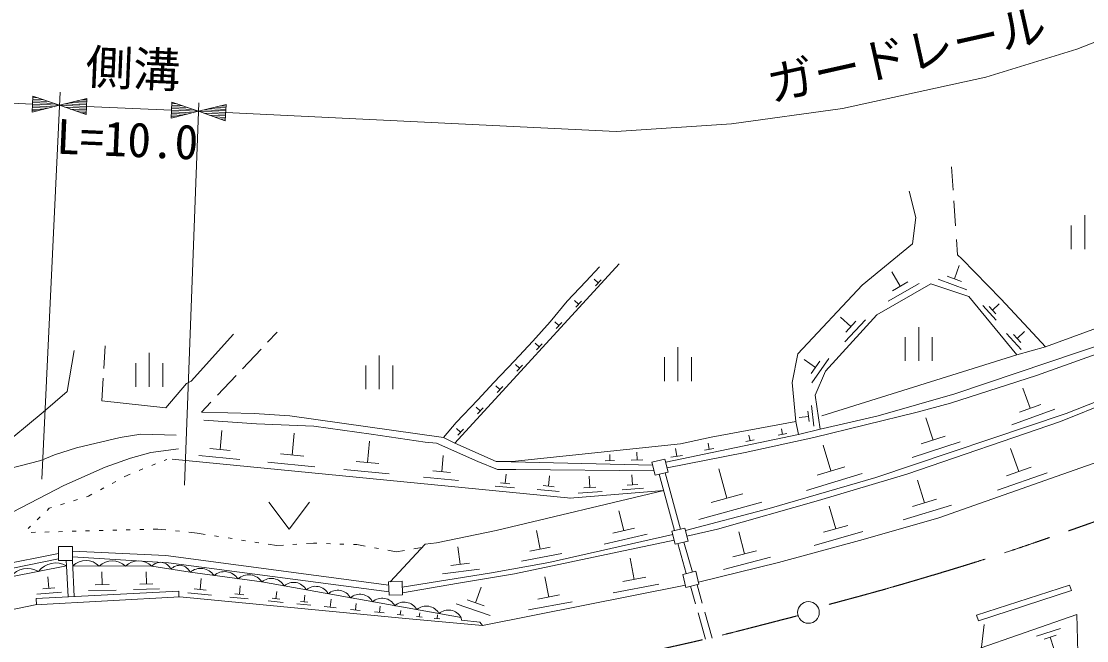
# Model space of a CAD drawing. Units: millimetres, scale not verified. Extents: x 40000 to 680000, y 20000 to 380000.
# Drawn here: x 307190 to 385838, y 273126 to 318876 of the extents above; entities that cross this region are included whole.
import ezdxf
from ezdxf.enums import TextEntityAlignment as Align

# ---------------------------------------------------------------- set-up
doc = ezdxf.new("R2010")
doc.units = ezdxf.units.MM
doc.header["$LTSCALE"] = 1000
doc.linetypes.add('CHAIN', pattern=[18.5, 12, -1.5, 3.5, -1.5])
for name, color, linetype, lineweight in [('M-BGD', 7, 'Continuous', 13), ('M-BMK', 2, 'CHAIN', 13), ('M-BMK-SRVR', 3, 'Continuous', 13), ('M-STR-HTXT', 7, 'Continuous', 13), ('M-STR-STRC', 7, 'Continuous', 13), ('M-STR-STRD', 7, 'Continuous', 13)]:
    doc.layers.add(name, color=color, linetype=linetype, lineweight=lineweight)
doc.styles.add('ＭＳ ゴシック', font='')
doc.styles.get('ＭＳ ゴシック').set_extended_font_data('MS Gothic')

msp = doc.modelspace()

# ---------------------------------------------------------------- linework, layer by layer
at = {"layer": 'M-BGD'}
for p, q in [((375852, 308127), (375972, 306412)), ((372729, 306338), (373237, 304391)), ((376028, 305607), (376157, 303766)), ((373237, 304391), (372983, 302444)), ((385695, 302046), (385695, 304546)), ((384695, 302046), (384695, 303796)), ((372983, 302444), (369258, 299396)), ((376313, 301621), (376228, 302747)), ((376624, 301343), (376313, 301621)), ((376624, 301343), (379502, 298380)), ((339201, 287712), (351331, 300971)), ((348853, 299650), (349869, 300750)), ((376075, 299859), (376435, 300847)), ((347498, 298210), (348853, 299650)), ((349779, 299557), (349478, 299833)), ((349986, 299782), (349571, 299332)), ((372068, 299309), (371454, 300378)), ((376979, 299050), (374863, 299822)), ((376604, 299666), (375546, 300052)), ((369258, 299396), (364516, 294316)), ((370358, 297194), (374338, 299480)), ((373478, 299507), (371185, 298193)), ((372642, 299637), (371495, 298980)), ((374338, 299480), (377132, 298549)), ((346228, 296686), (347498, 298210)), ((348328, 297982), (348028, 298258)), ((348535, 298207), (348120, 297757)), ((377132, 298549), (380688, 294231)), ((379502, 298380), (381534, 296178)), ((379154, 296812), (378169, 297887)), ((379123, 297278), (378630, 297816)), ((378877, 297547), (379378, 298007)), ((382804, 294824), (390848, 297787)), ((344958, 295247), (346228, 296686)), ((346877, 296408), (346577, 296684)), ((347084, 296633), (346669, 296183)), ((366548, 293046), (370358, 297194)), ((368425, 296322), (367669, 297029)), ((369508, 296827), (367990, 295208)), ((368805, 296726), (368046, 295917)), ((376116, 291352), (391643, 296614)), ((319728, 292284), (322860, 295755)), ((326078, 295924), (325376, 295180)), ((373440, 293791), (373440, 296291)), ((381012, 294644), (379930, 295824)), ((380977, 295155), (380437, 295745)), ((380707, 295450), (381257, 295955)), ((381534, 296178), (382804, 294824)), ((382127, 292707), (391816, 296167)), ((343604, 293808), (344958, 295247)), ((345426, 294833), (345126, 295109)), ((345633, 295058), (345219, 294608)), ((372440, 293791), (372440, 295541)), ((374440, 293791), (374440, 295541)), ((310584, 291522), (311092, 294570)), ((313378, 294908), (313272, 293226)), ((316635, 291884), (316635, 294384)), ((324896, 294671), (323524, 293216)), ((333618, 291700), (333618, 294200)), ((355667, 292307), (355667, 294807)), ((364516, 294316), (364093, 292199)), ((366294, 289744), (380688, 294231)), ((380688, 294231), (382804, 294824)), ((315635, 291884), (315635, 293634)), ((317635, 291884), (317635, 293634)), ((332618, 291700), (332618, 293450)), ((334618, 291700), (334618, 293450)), ((342080, 292199), (343604, 293808)), ((343975, 293258), (343675, 293534)), ((344182, 293483), (343768, 293033)), ((354667, 292307), (354667, 294057)), ((356667, 292307), (356667, 294057)), ((365819, 293314), (364982, 293895)), ((366131, 293762), (365508, 292865)), ((366801, 293961), (365555, 292167)), ((323044, 292706), (321672, 291251)), ((365786, 291268), (366548, 293046)), ((375777, 290675), (382127, 292707)), ((383905, 289320), (392964, 292944)), ((384328, 289913), (391864, 292876)), ((313229, 292527), (313124, 290844)), ((317865, 290336), (319389, 292114)), ((319389, 292114), (319728, 292284)), ((340894, 290929), (342080, 292199)), ((342524, 291684), (342224, 291960)), ((342731, 291909), (342317, 291459)), ((364093, 292199), (364363, 289309)), ((308806, 289998), (310584, 291522)), ((366158, 288739), (365786, 291268)), ((370443, 289744), (376116, 291352)), ((381664, 290291), (381118, 291778)), ((313124, 290844), (317865, 290336)), ((321191, 290742), (320490, 289998)), ((339286, 289236), (340894, 290929)), ((341073, 290109), (340773, 290385)), ((341280, 290334), (340866, 289884)), ((365518, 290486), (365699, 288981)), ((373322, 289998), (375777, 290675)), ((383491, 290238), (380305, 289070)), ((382461, 290583), (380868, 289999)), ((304403, 286357), (308806, 289998)), ((320490, 289998), (324384, 289913)), ((324384, 289913), (327009, 289744)), ((327009, 289744), (338354, 288135)), ((365308, 289697), (364605, 289612)), ((365262, 290073), (365353, 289321)), ((365702, 288135), (373322, 289998)), ((367564, 289066), (370443, 289744)), ((370274, 285172), (384328, 289913)), ((374501, 287943), (373964, 289595)), ((320659, 289405), (324554, 289151)), ((321866, 287250), (321999, 288652)), ((324554, 289151), (328787, 288982)), ((328787, 288982), (333020, 288389)), ((338354, 288135), (339286, 289236)), ((339622, 288534), (339322, 288811)), ((339829, 288759), (339415, 288309)), ((364363, 289309), (358107, 288160)), ((363382, 288362), (363300, 288780)), ((364363, 289309), (364557, 288360)), ((366158, 288739), (364557, 288360)), ((366158, 288739), (367564, 289066)), ((372560, 285426), (383905, 289320)), ((311261, 287373), (314478, 288135)), ((314478, 288135), (316002, 288389)), ((316002, 288389), (318627, 288304)), ((327182, 286840), (327336, 288463)), ((332738, 286286), (332886, 287855)), ((333020, 288389), (337000, 287796)), ((338354, 288135), (339201, 287712)), ((364557, 288360), (354760, 286317)), ((358107, 288160), (355859, 287670)), ((360622, 287034), (365702, 288135)), ((361301, 287955), (360672, 287832)), ((360986, 287894), (360904, 288313)), ((363696, 288423), (363068, 288300)), ((375386, 288230), (373615, 287656)), ((374930, 282208), (391525, 288050)), ((309652, 286865), (311261, 287373)), ((316764, 287034), (318796, 287288)), ((322617, 287179), (321115, 287322)), ((337000, 287796), (337846, 287712)), ((337846, 287712), (340894, 286357)), ((339201, 287712), (342249, 286357)), ((355859, 287670), (343434, 286357)), ((355574, 286752), (355491, 287318)), ((358325, 287327), (357636, 287192)), ((357981, 287260), (357890, 287719)), ((366957, 285665), (366377, 287576)), ((376501, 287808), (372959, 286661)), ((380830, 285617), (380222, 287322)), ((295090, 282970), (308636, 286442)), ((308636, 286442), (309652, 286865)), ((313378, 285934), (315240, 286611)), ((315240, 286611), (316764, 287034)), ((317742, 286444), (317934, 286521)), ((318325, 286533), (347752, 283648)), ((323311, 286506), (320307, 286793)), ((328856, 285978), (325377, 286310)), ((328052, 286757), (326313, 286922)), ((333578, 286206), (331898, 286366)), ((338222, 285606), (338336, 286809)), ((340894, 286357), (342334, 285764)), ((342249, 286357), (343434, 286357)), ((353798, 286083), (342318, 286357)), ((350984, 286424), (350282, 286417)), ((350633, 286420), (350627, 286888)), ((353075, 286482), (352208, 286457)), ((352642, 286470), (352625, 287048)), ((354860, 285900), (360622, 287034)), ((355999, 286815), (355150, 286690)), ((310330, 284579), (313378, 285934)), ((315886, 285696), (316165, 285808)), ((316814, 286070), (317092, 286182)), ((334355, 285454), (330994, 285774)), ((338867, 285544), (337578, 285667)), ((342334, 285764), (342573, 285774)), ((342573, 285774), (343695, 285771)), ((343695, 285771), (353899, 285663)), ((354720, 285529), (355857, 281361)), ((359280, 283656), (358685, 285830)), ((367981, 285975), (365934, 285355)), ((382918, 285536), (379263, 284236)), ((381744, 285942), (379917, 285292)), ((313906, 284744), (314170, 284886)), ((314786, 285218), (315044, 285357)), ((315044, 285357), (315237, 285435)), ((339462, 284967), (336884, 285213)), ((343266, 284724), (342555, 284792)), ((342910, 284758), (342973, 285422)), ((346118, 284541), (346191, 285307)), ((349161, 284442), (349109, 285279)), ((352310, 284634), (352252, 285368)), ((354282, 285423), (355419, 281256)), ((362400, 282886), (370274, 285172)), ((369253, 285466), (365158, 284225)), ((366040, 283478), (372560, 285426)), ((373865, 283314), (373358, 284975)), ((305927, 282293), (310330, 284579)), ((312151, 283798), (312409, 283937)), ((313026, 284269), (313290, 284412)), ((343594, 284406), (342172, 284542)), ((342249, 281277), (354612, 284214)), ((346908, 284134), (345266, 284291)), ((346529, 284502), (345708, 284580)), ((347694, 283643), (354612, 284214)), ((350080, 284139), (348287, 284028)), ((349610, 284470), (348713, 284415)), ((353121, 284381), (351548, 284258)), ((352703, 284665), (351916, 284603)), ((360445, 283973), (358115, 283338)), ((310083, 283166), (310370, 283254)), ((311040, 283458), (311327, 283546)), ((311996, 283751), (312151, 283798)), ((325470, 283367), (326970, 281367)), ((326970, 281367), (328470, 283367)), ((361864, 283359), (357204, 282089)), ((358590, 281362), (366040, 283478)), ((375862, 283143), (372301, 282060)), ((374755, 283585), (372975, 283043)), ((309088, 282751), (309258, 282914)), ((309258, 282914), (309414, 282961)), ((351658, 281256), (351302, 282730)), ((356226, 281257), (362400, 282886)), ((367309, 281390), (366828, 283058)), ((307686, 281415), (307857, 281578)), ((308364, 282061), (308581, 282268)), ((368203, 281647), (366415, 281132)), ((369342, 280600), (374930, 282208)), ((308237, 281135), (307914, 281127)), ((309237, 281161), (308937, 281153)), ((310236, 281187), (309936, 281179)), ((311236, 281213), (310936, 281205)), ((312236, 281239), (311936, 281232)), ((313235, 281265), (312935, 281258)), ((314235, 281292), (313935, 281284)), ((315235, 281318), (314935, 281310)), ((316234, 281344), (315934, 281336)), ((317257, 281370), (316934, 281362)), ((317865, 281309), (317257, 281370)), ((318860, 281209), (318561, 281239)), ((320164, 281078), (319556, 281139)), ((320771, 280982), (320164, 281078)), ((321758, 280826), (321462, 280873)), ((337846, 280346), (342249, 281277)), ((345484, 279881), (345214, 281270)), ((346144, 278906), (355276, 280974)), ((353390, 281004), (350230, 280244)), ((352448, 281446), (350868, 281066)), ((356327, 280839), (358590, 281362)), ((360582, 279542), (360159, 281164)), ((369303, 281189), (365727, 280160)), ((322746, 280670), (322450, 280717)), ((323734, 280514), (323437, 280561)), ((324722, 280359), (324425, 280405)), ((326019, 280154), (325413, 280249)), ((326543, 280188), (326019, 280154)), ((327541, 280254), (327242, 280234)), ((328764, 280334), (328240, 280300)), ((329013, 280325), (328764, 280334)), ((330012, 280291), (329712, 280301)), ((331011, 280256), (330712, 280266)), ((331960, 280223), (331711, 280231)), ((332573, 280110), (331960, 280223)), ((334426, 277478), (337000, 280261)), ((336765, 280008), (336157, 279906)), ((337000, 280261), (337846, 280346)), ((339581, 278777), (339421, 280057)), ((343604, 278060), (355378, 280552)), ((346228, 280025), (344740, 279737)), ((355648, 280293), (356271, 278083)), ((356109, 280404), (356732, 278194)), ((363077, 278906), (369342, 280600)), ((297968, 277213), (309932, 279559)), ((310963, 279737), (317865, 279414)), ((318055, 278876), (310966, 279321)), ((317865, 279414), (334318, 277233)), ((333556, 279929), (333261, 279983)), ((334858, 279690), (334245, 279802)), ((335466, 279791), (334858, 279690)), ((347087, 279574), (344111, 278997)), ((352443, 277653), (352148, 279229)), ((362501, 279299), (359025, 278395)), ((361451, 279768), (359714, 279316)), ((309935, 279163), (297784, 276724)), ((310504, 279049), (310520, 278644)), ((310520, 278644), (310642, 276362)), ((310968, 279053), (311097, 276385)), ((334339, 276733), (318055, 278876)), ((340267, 278862), (338895, 278692)), ((341910, 278144), (346144, 278906)), ((357177, 277453), (363077, 278906)), ((309220, 277002), (309155, 277843)), ((313159, 277254), (313137, 278211)), ((316426, 277316), (316406, 278207)), ((320391, 276913), (320472, 277723)), ((335315, 277082), (341910, 278144)), ((341022, 278398), (338277, 278057)), ((339455, 277382), (343604, 278060)), ((346121, 276352), (345840, 277855)), ((353287, 277810), (351598, 277496)), ((309671, 277036), (308769, 276967)), ((314193, 276867), (312142, 276822)), ((313671, 277266), (312646, 277243)), ((317389, 276955), (315480, 276913)), ((316903, 277327), (315949, 277306)), ((320825, 276870), (319957, 276957)), ((323289, 276543), (323351, 277168)), ((339455, 277382), (335332, 276663)), ((340727, 275920), (341134, 277092)), ((341233, 274250), (356213, 277229)), ((354257, 277292), (350879, 276663)), ((356964, 275847), (356603, 277144)), ((357460, 275905), (357083, 277260)), ((308213, 275774), (318881, 276366)), ((308289, 276242), (318828, 276781)), ((308306, 275779), (308289, 276242)), ((310150, 276710), (308346, 276572)), ((318828, 276781), (318807, 276362)), ((318881, 276366), (335549, 274765)), ((321224, 276480), (319489, 276653)), ((323931, 276208), (322592, 276342)), ((323623, 276510), (322954, 276577)), ((326528, 275948), (325410, 276060)), ((326271, 276200), (325712, 276256)), ((325992, 276228), (326043, 276749)), ((328073, 276003), (328121, 276487)), ((329992, 275598), (330054, 276182)), ((341355, 275701), (340099, 276138)), ((346926, 276502), (345316, 276203)), ((299148, 273927), (308213, 275774)), ((328570, 275743), (327533, 275847)), ((328332, 275977), (327813, 276029)), ((330431, 275551), (329554, 275645)), ((332201, 275362), (331503, 275436)), ((331852, 275399), (331901, 275865)), ((333623, 275210), (333672, 275675)), ((335166, 275045), (335198, 275348)), ((341808, 274981), (339297, 275854)), ((347851, 276008), (344631, 275409)), ((333972, 275172), (333273, 275247)), ((335393, 275020), (334939, 275069)), ((335549, 274765), (341233, 274250)), ((336783, 274872), (336356, 274918)), ((336569, 274895), (336599, 275179)), ((338089, 274732), (337671, 274777)), ((337880, 274755), (337909, 275033)), ((339655, 274812), (339695, 274639)), ((339695, 274639), (341039, 274499)), ((341039, 274499), (341233, 274250)), ((357687, 273246), (357151, 275173)), ((358184, 273304), (357648, 275231)), ((377473, 272411), (385108, 275050)), ((385108, 275050), (385180, 272259)), ((382128, 273449), (383906, 274035)), ((382689, 273240), (383578, 273533)), ((383134, 273386), (383408, 272557))]:
    msp.add_line(p, q, dxfattribs=at)
for points in [[(354705, 286543), (353743, 286312), (353975, 285349), (354937, 285581)], [(356182, 281440), (355220, 281208), (355452, 280245), (356414, 280477)], [(309928, 280077), (309936, 279045), (310968, 279053), (310960, 280085)], [(356984, 278254), (356022, 278023), (356253, 277060), (357216, 277292)], [(334309, 277473), (334349, 276484), (335338, 276524), (335298, 277514)]]:
    msp.add_lwpolyline(points, close=True, dxfattribs=at)
for points in [[(310520, 278644), (306408, 277840), (300696, 276722), (298106, 276208), (290772, 276055), (278576, 278040), (274843, 278664), (263001, 279414)], [(339656, 274835), (324955, 277463), (319650, 278179), (316822, 278620), (310995, 278646)]]:
    msp.add_lwpolyline(points, dxfattribs=at)
for centre, radius, start, end in [((307660, 276891), 1572, 59.25862, 142.85799), ((309717, 277293), 1572, 59.25862, 142.85799), ((311962, 277663), 1379, 44.97332, 134.50526), ((313904, 277654), 1379, 44.97332, 134.50526), ((315847, 277645), 1379, 44.97332, 134.50526), ((317461, 278075), 840, 22.71503, 139.56905), ((318875, 277855), 840, 22.71503, 139.56905), ((320427, 277272), 1195, 34.02136, 130.60759), ((322196, 277033), 1195, 34.02136, 130.60759), ((323964, 276795), 1195, 34.02136, 130.60759), ((325656, 276667), 1060, 28.38379, 131.34355), ((327289, 276375), 1060, 28.38379, 131.34355), ((328922, 276083), 1060, 28.38379, 131.34355), ((330556, 275791), 1060, 28.38379, 131.34355), ((332189, 275499), 1060, 28.38379, 131.34355), ((333823, 275207), 1060, 28.38379, 131.34355), ((335456, 274915), 1060, 28.38379, 131.34355), ((337089, 274623), 1060, 28.38379, 131.34355), ((338723, 274331), 1060, 28.38379, 131.34355)]:
    msp.add_arc(centre, radius, start, end, dxfattribs=at)
at = {"layer": 'M-BMK'}
for points, knots in [([(366821, 275808), (370415, 276766), (371369, 277041), (374264, 277902), (378624, 279199), (381040, 280017), (385329, 281531), (388586, 282680), (390393, 283374), (393611, 284630), (396540, 285773), (398174, 286432), (401064, 287668), (404481, 289129), (406378, 289990), (409745, 291562), (413582, 293354), (415721, 294384), (419469, 296356), (424974, 299253), (428028, 300944), (433340, 304180), (438798, 307506), (441850, 309394), (447051, 313109), (449759, 315044), (450670, 315692), (453898, 318181)], [0, 0, 0, 0, 1, 1, 1, 2, 2, 2, 3, 3, 3, 4, 4, 4, 5, 5, 5, 6, 6, 6, 7, 7, 7, 8, 8, 8, 9, 9, 9, 9]), ([(266961, 268269), (273053, 267917), (274602, 267825), (279502, 267587), (284054, 267366), (286602, 267211), (291158, 267081), (294251, 266993), (295984, 266962), (299079, 266969), (302588, 266977), (304554, 267012), (308063, 267097), (311127, 267171), (312845, 267180), (315905, 267351), (319354, 267544), (321285, 267683), (324724, 267996), (327117, 268214), (328457, 268345), (330842, 268638), (334074, 269036), (335880, 269294), (339104, 269758), (341579, 270115), (342967, 270308), (345433, 270726), (347096, 271008), (348023, 271190), (349677, 271517), (351778, 271932), (352952, 272182), (355043, 272644), (358771, 273467), (359969, 273802), (364535, 274978)], [0, 0, 0, 0, 1, 1, 1, 2, 2, 2, 3, 3, 3, 4, 4, 4, 5, 5, 5, 6, 6, 6, 7, 7, 7, 8, 8, 8, 9, 9, 9, 10, 10, 10, 11, 11, 11, 12, 12, 12, 12])]:
    msp.add_open_spline(points, degree=3, knots=knots, dxfattribs=at)
at = {"layer": 'M-BMK-SRVR'}
msp.add_circle((365299, 275215), 800, dxfattribs=at)
at = {"layer": 'M-STR-HTXT'}
for p, q in [((395238, 320748), (385109, 316822)), ((385109, 316822), (378403, 314758)), ((378403, 314758), (367812, 312427)), ((266631, 314541), (308013, 312758)), ((308039, 313357), (307987, 312158)), ((308028, 313117), (308828, 313083)), ((308433, 313220), (308034, 313237)), ((310011, 312672), (308039, 313357)), ((308704, 285066), (310057, 313638)), ((310011, 312672), (312035, 313185)), ((311630, 313082), (312030, 313065)), ((311983, 311986), (312035, 313185)), ((310011, 312672), (307987, 312158)), ((308392, 312261), (307992, 312278)), ((307997, 312398), (308797, 312364)), ((309201, 312466), (308003, 312518)), ((308008, 312638), (309606, 312569)), ((310011, 312672), (308013, 312758)), ((308018, 312878), (309617, 312809)), ((309222, 312946), (308023, 312998)), ((310011, 312672), (311983, 311986)), ((310011, 312672), (312009, 312586)), ((312004, 312466), (310406, 312535)), ((312014, 312706), (310416, 312774)), ((310800, 312398), (311999, 312346)), ((310821, 312877), (312020, 312825)), ((311994, 312226), (311194, 312260)), ((312025, 312945), (311225, 312980)), ((312009, 312586), (318282, 312315)), ((318308, 312915), (318257, 311716)), ((320281, 312229), (318282, 312315)), ((318288, 312435), (319886, 312366)), ((319492, 312503), (318293, 312555)), ((318298, 312675), (319097, 312641)), ((318703, 312778), (318303, 312795)), ((320281, 312229), (318308, 312915)), ((319226, 284604), (320305, 312863)), ((320281, 312229), (322307, 312731)), ((322284, 312252), (320686, 312330)), ((321091, 312430), (322290, 312371)), ((322296, 312491), (321497, 312530)), ((321902, 312631), (322302, 312611)), ((322249, 311532), (322307, 312731)), ((367812, 312427), (359614, 311295)), ((311589, 312123), (311989, 312106)), ((320281, 312229), (318257, 311716)), ((318661, 311819), (318262, 311836)), ((318267, 311956), (319066, 311921)), ((319471, 312024), (318272, 312076)), ((318277, 312195), (319876, 312127)), ((320281, 312229), (322249, 311532)), ((320281, 312229), (322278, 312132)), ((322272, 312012), (320674, 312090)), ((321068, 311951), (322266, 311892)), ((322261, 311772), (321462, 311811)), ((321855, 311672), (322255, 311652)), ((322278, 312132), (351101, 310725)), ((359614, 311295), (351101, 310725))]:
    msp.add_line(p, q, dxfattribs=at)
at = {"layer": 'M-STR-STRC'}
msp.add_line((377087, 264457), (378276, 274321), dxfattribs=at)
at = {"layer": 'M-STR-STRD'}
for p, q in [((384560, 277216), (377708, 275004)), ((384705, 276824), (384560, 277216)), ((377846, 274598), (384705, 276824)), ((377708, 275004), (377846, 274598))]:
    msp.add_line(p, q, dxfattribs=at)

# ---------------------------------------------------------------- texts
at = {"layer": 'M-STR-HTXT', "style": 'ＭＳ ゴシック'}
for s, rotation, p in [('ガードレール', 12.602, (362731, 312167)), ('側溝', 357.533, (311858, 313487)), ('L=10.0', 357.533, (309704, 308337))]:
    msp.add_text(s, height=2566, rotation=rotation, dxfattribs=at).set_placement(p, align=Align.BOTTOM_LEFT)

doc.saveas('drawing.dxf')
